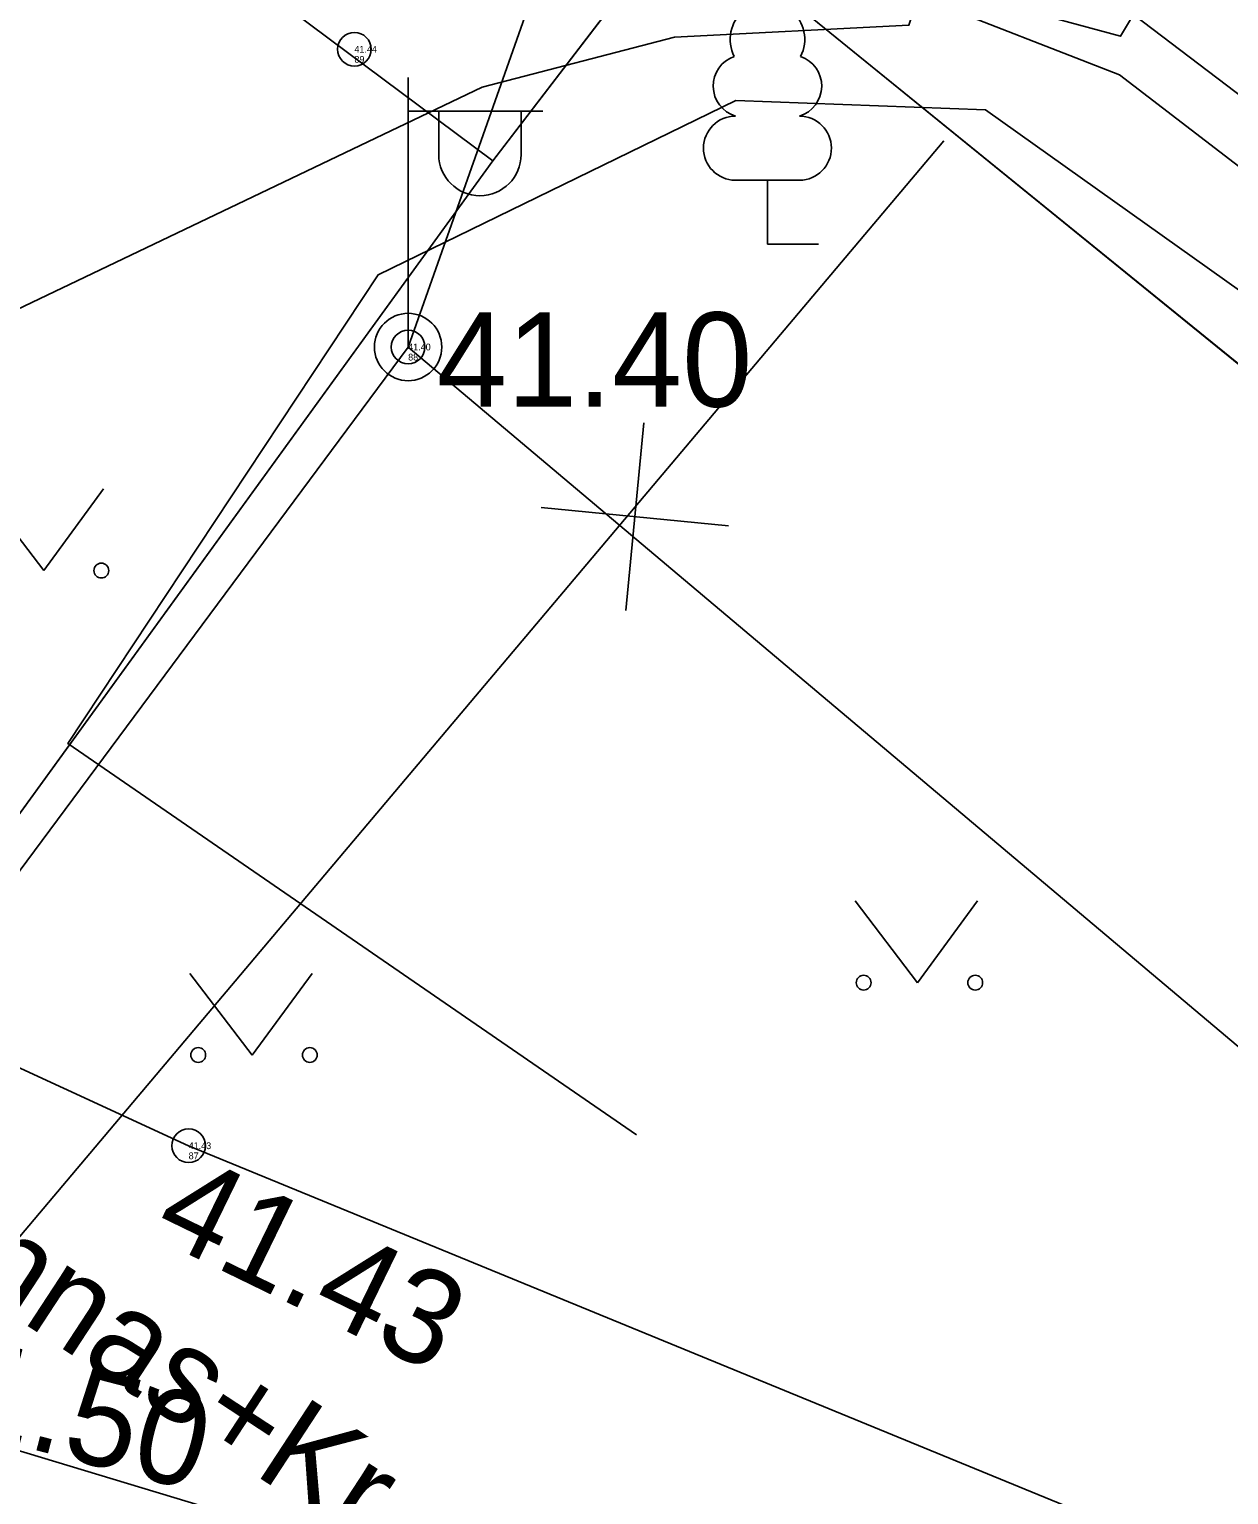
# Model space of a CAD drawing. Extents: x 641557 to 642645, y 6471352 to 6472352.
# Drawn here: x 642063.91 to 642072.81, y 6472015.21 to 6472026.09 of the extents above; entities that cross this region are included whole.
import ezdxf

# ---------------------------------------------------------------- set-up
doc = ezdxf.new("R2010")
doc.units = 0
for name, color, linetype in [('HALJASTUS', 7, 'Continuous'), ('KORGUS-EH2000', 7, 'Continuous'), ('KTRASS', 7, 'Continuous'), ('MOOTKORG-EH2000', 7, 'Continuous'), ('MOOTMPUNKT', 7, 'Continuous'), ('MOOTNR', 7, 'Continuous'), ('MPOHULIIN', 7, 'Continuous'), ('PIIR', 7, 'Continuous'), ('POST', 7, 'Continuous'), ('PUU', 7, 'Continuous'), ('SIOHULIIN', 7, 'Continuous'), ('TEE', 7, 'Continuous'), ('VTRASS', 7, 'Continuous')]:
    doc.layers.add(name, color=color, linetype=linetype)

msp = doc.modelspace()

# ---------------------------------------------------------------- linework, layer by layer
at = {"layer": 'HALJASTUS'}
for p, q in [((642063.551, 6472022.676), (642064.015, 6472022.069)), ((642064.015, 6472022.069), (642064.46, 6472022.676)), ((642070.041, 6472019.617), (642070.504, 6472019.01)), ((642070.504, 6472019.01), (642070.95, 6472019.617)), ((642065.1, 6472019.079), (642065.563, 6472018.473)), ((642065.563, 6472018.473), (642066.009, 6472019.079))]:
    msp.add_line(p, q, dxfattribs=at)
msp.add_lwpolyline([(642081.421, 6472017.425), (642075.888, 6472022.02), (642071.009, 6472025.489), (642069.155, 6472025.558), (642066.498, 6472024.264), (642064.193, 6472020.786), (642068.417, 6472017.881)], dxfattribs=at)
for centre in [(642064.443, 6472022.069), (642070.103, 6472019.01), (642070.932, 6472019.01), (642065.162, 6472018.473), (642065.991, 6472018.473)]:
    msp.add_circle(centre, 0.055, dxfattribs=at)
at = {"layer": 'KORGUS-EH2000'}
for centre in [(642066.721, 6472023.728), (642065.091, 6472017.8)]:
    msp.add_circle(centre, 0.125, dxfattribs=at)
at = {"layer": 'KTRASS'}
for p, q in [((642068.472, 6472023.165), (642068.337, 6472021.772)), ((642067.708, 6472022.536), (642069.101, 6472022.402))]:
    msp.add_line(p, q, dxfattribs=at)
for points in [[(642082.249, 6472018.503), (642071.564, 6472026.609)], [(642049.739, 6472000.42), (642070.698, 6472025.259)]]:
    msp.add_lwpolyline(points, dxfattribs=at)
at = {"layer": 'MOOTMPUNKT'}
for centre in [(642066.322, 6472025.938), (642066.721, 6472023.728), (642065.091, 6472017.8)]:
    msp.add_circle(centre, 0.125, dxfattribs=at)
at = {"layer": 'MPOHULIIN'}
msp.add_line((642066.721, 6472023.728), (642090.09, 6472004.039), dxfattribs=at)
msp.add_lwpolyline([(642074.579, 6472045.969), (642066.721, 6472023.728), (642052.975, 6472005.209), (642023.185, 6472007.084), (641989.985, 6472008.804)], dxfattribs=at)
at = {"layer": 'PIIR'}
for points in [[(642153.71, 6471960.75), (642115.95, 6471988.66), (642068.76, 6472026.95), (642067.35, 6472025.11), (642061.48, 6472029.49), (642043.28, 6472044.21), (642037.8, 6472053), (642018.53, 6472067.16), (642000.75, 6472069.46), (641989.88, 6472069.42), (641984.02, 6472068.89), (641978.1, 6472068.06), (641915.99, 6472031.13)], [(641908.89, 6471825.05), (641936.28, 6471864.22), (641985.07, 6471931.45), (642002.31, 6471955.2), (642017.35, 6471973.82), (642027.1, 6471987.54), (642061.48, 6472029.49), (642067.35, 6472025.11), (642063.65, 6472020.01), (642045.38, 6471996.16), (642021.07, 6471968.37), (641971.42, 6471900.94), (641981.06, 6471893.53), (641976.12, 6471887.96), (641967.07, 6471894.64), (641940.69, 6471858.55), (641914.6, 6471820.89)]]:
    msp.add_lwpolyline(points, dxfattribs=at)
msp.add_lwpolyline([(642115.95, 6471988.66), (642099.09, 6471957.42), (642045.38, 6471996.16), (642063.65, 6472020.01), (642067.35, 6472025.11), (642068.76, 6472026.95)], close=True, dxfattribs=at)
at = {"layer": 'POST'}
for p, q in [((642066.721, 6472023.728), (642066.721, 6472025.728)), ((642066.721, 6472025.478), (642067.721, 6472025.478)), ((642066.948, 6472025.157), (642066.948, 6472025.478)), ((642067.56, 6472025.157), (642067.56, 6472025.478))]:
    msp.add_line(p, q, dxfattribs=at)
msp.add_circle((642066.721, 6472023.728), 0.25, dxfattribs=at)
msp.add_arc((642067.254, 6472025.157), 0.306, 180, 0, dxfattribs=at)
at = {"layer": 'PUU'}
for p, q in [((642069.629, 6472024.967), (642069.149, 6472024.967)), ((642069.389, 6472024.492), (642069.389, 6472024.967)), ((642069.769, 6472024.492), (642069.389, 6472024.492))]:
    msp.add_line(p, q, dxfattribs=at)
for centre, radius, start, end in [((642069.389, 6472026.012), 0.277, 332.5799, 207.4201), ((642069.219, 6472025.665), 0.233, 109.0217, 253.1415), ((642069.559, 6472025.665), 0.233, 286.8508, 70.9859), ((642069.152, 6472025.204), 0.238, 90.0016, 269.3953), ((642069.626, 6472025.204), 0.238, 270.6047, 89.9984)]:
    msp.add_arc(centre, radius, start, end, dxfattribs=at)
at = {"layer": 'SIOHULIIN'}
msp.add_lwpolyline([(642066.721, 6472023.728), (642052.975, 6472005.209), (642023.185, 6472007.084)], dxfattribs=at)
at = {"layer": 'TEE'}
for points in [[(642074.673, 6472025.315), (642072.485, 6472026.831), (642072.011, 6472026.035), (642071.166, 6472026.263), (642070.297, 6472026.346), (642067.3, 6472026.288), (642064.299, 6472028.73), (642063.954, 6472029.272), (642061.62, 6472031.153), (642060.293, 6472030.111), (642058.489, 6472031.665), (642056.171, 6472033.433), (642056.198, 6472033.468), (642053.173, 6472035.891)], [(642070.509, 6472026.326), (642070.439, 6472026.116), (642068.698, 6472026.028), (642067.271, 6472025.656), (642063.525, 6472023.868), (642061.981, 6472021.886), (642057.71, 6472016.404), (642054.934, 6472013.517), (642041.088, 6471996.808), (642040.451, 6471995.861), (642041.144, 6471994.074), (642042.586, 6471992.1), (642045.168, 6471989.914)], [(642071.646, 6472013.175), (642062.564, 6472015.919), (642061.539, 6472016.147), (642060.077, 6472016.121), (642057.71, 6472016.404), (642061.981, 6472021.886), (642062.418, 6472019.454), (642063.23, 6472018.655), (642065.091, 6472017.8), (642072.295, 6472014.842)]]:
    msp.add_lwpolyline(points, dxfattribs=at)
at = {"layer": 'VTRASS'}
msp.add_lwpolyline([(642081.953, 6472018.117), (642072.004, 6472025.747), (642070.54, 6472026.319), (642063.386, 6472027.837), (642057.563, 6472020.38), (642046.398, 6472006.083), (642044.87, 6472004.126)], dxfattribs=at)

# ---------------------------------------------------------------- texts
at = {"layer": 'KORGUS-EH2000'}
msp.add_text('41.40', height=0.7, dxfattribs=at).set_placement((642066.934, 6472023.285))
for s, rotation, p in [('41.43', 334.0615, (642064.805, 6472017.132)), ('41.50', 345.4591, (642062.87, 6472015.822))]:
    msp.add_text(s, height=0.7, rotation=rotation, dxfattribs=at).set_placement(p)
at = {"layer": 'MOOTKORG-EH2000'}
for s, p in [('41.44', (642066.322, 6472025.913)), ('41.40', (642066.721, 6472023.703)), ('41.43', (642065.091, 6472017.775))]:
    msp.add_text(s, height=0.05, dxfattribs=at).set_placement(p)
at = {"layer": 'MOOTNR'}
for s, p in [('89', (642066.322, 6472025.838)), ('88', (642066.721, 6472023.628)), ('87', (642065.091, 6472017.7))]:
    msp.add_text(s, height=0.05, dxfattribs=at).set_placement(p)
at = {"layer": 'TEE'}
msp.add_text('Pinnas+Kr.', height=0.7, rotation=326.7745, dxfattribs=at).set_placement((642062.71, 6472017.238))

doc.saveas('drawing.dxf')
